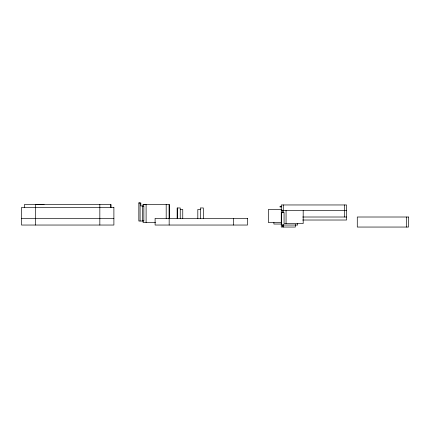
<?xml version="1.0" encoding="UTF-8"?>
<svg xmlns="http://www.w3.org/2000/svg" width="430" height="430" viewBox="0 0 430 430"><rect width="100%" height="100%" fill="white"/><g stroke="black" fill="none" stroke-linecap="round" stroke-linejoin="round"><path stroke-width="0.64" d="M24.515 207.47L24.515 204.454L110.881 204.454L110.881 207.47L110.881 204.454M99.835 204.454L99.835 225.04M177.23 207.97L177.23 218.451L177.23 207.97L180.245 207.97L180.245 218.515M138.836 202.949L140.841 202.949L140.841 205.959L143.856 205.959L143.856 221.025L138.836 221.025L138.836 202.949L140.089 202.971L140.089 221.025M143.093 206.486L143.093 204.476L169.189 204.454L169.2 218.515M143.093 204.476L146.103 204.476L146.103 222.53M281.258 206.362L280.005 206.362L280.005 206.964L281.29 206.964M180.245 209.475L182.755 209.475L182.755 218.617M200.326 209.475L197.816 209.475L197.816 218.617M281.542 209.475L268.374 209.475L268.374 222.53L281.671 222.53M281.268 210.48L346.548 210.48M302.645 217.01L346.548 217.01M21.5 218.343L113.896 218.343M302.645 220.02L346.548 220.02L346.548 204.959L281.268 204.959L281.268 227.051L295.329 227.051L295.329 224.374M155.477 222.53L143.093 222.53L143.093 220.525M281.263 224.041L273.894 224.041L273.894 222.53M44.113 204.465L35.561 204.454L35.561 225.04M406.49 217.01L406.49 227.051M344.537 204.959L344.537 217.01M303.188 210.48L303.188 223.535L284.058 223.535L284.058 212.49L281.596 212.49L281.596 225.04L297.662 225.04L297.662 223.535M286.063 210.48L286.063 223.535M283.279 204.959L283.279 212.468M283.279 224.401L283.279 227.051M283.096 225.04L283.096 226.551L282.553 226.551L282.553 225.04M282.827 225.04L282.827 226.551M282.273 210.13L282.273 212.743M233.436 218.343L233.436 225.04M203.325 218.451L203.325 207.97L200.326 207.97L200.326 218.515M169.205 218.601L169.189 204.454M169.162 218.343L169.162 225.04M166.19 204.454L166.19 218.515M142.351 205.959L142.351 221.025M113.896 207.47L21.5 207.47L21.5 225.04L113.896 225.04L113.896 207.47M408.5 217.01L357.282 217.01L357.282 227.051L408.5 227.051L408.5 217.01M247.497 218.343L155.101 218.343L155.101 225.04L247.497 225.04L247.497 218.343"/></g></svg>
